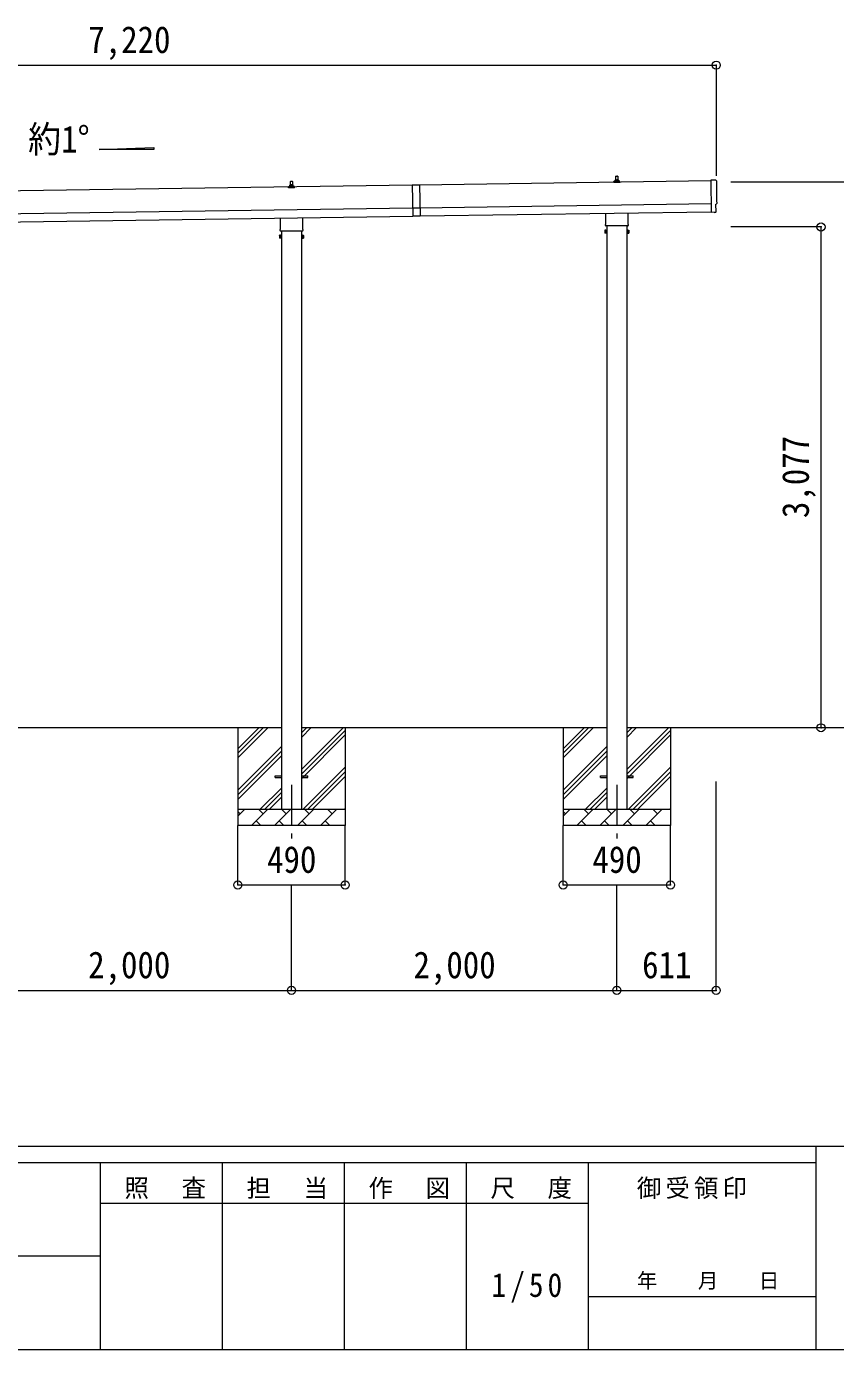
# Model space of a CAD drawing. Units: millimetres at full size, sheet at 1:50. Extents: x -14053 to 14053, y -9700 to 9700.
# Drawn here: x 4049 to 9023, y -9700 to -1571 of the extents above; entities that cross this region are included whole.
import ezdxf
from ezdxf.enums import TextEntityAlignment as Align

# ---------------------------------------------------------------- set-up
doc = ezdxf.new("R2010")
doc.units = ezdxf.units.MM
doc.header["$LTSCALE"] = 50
doc.header["$PDMODE"] = 32
doc.header["$PDSIZE"] = 50
doc.linetypes.add('DOUBLE_CHAIN1', pattern=[8.8, 5, -1, 0.6, -0.6, 0.6, -1])
for name, color, linetype, lineweight in [('0-0_0', 7, 'Continuous', 9), ('0-1_Defpoints', 4, 'Continuous', 9), ('0-6_PARTS1', 6, 'Continuous', 9), ('F-0', 7, 'Continuous', 9)]:
    doc.layers.add(name, color=color, linetype=linetype, lineweight=lineweight)
doc.styles.add('ＭＳ ゴシック', font='')
doc.styles.get('ＭＳ ゴシック').set_extended_font_data('MS Gothic')

msp = doc.modelspace()

# ---------------------------------------------------------------- linework, layer by layer
at = {"layer": '0-0_0', "color": 4}
for p, q in [((4495.97, -2325.96), (4831.97, -2313.55)), ((4831.97, -2325.96), (4495.97, -2325.96)), ((4831.97, -2313.55), (4831.97, -2325.96))]:
    msp.add_line(p, q, dxfattribs=at)
at = {"layer": '0-0_0'}
for p, q in [((5616.18, -5879.79), (3741.18, -5879.79)), ((5348.68, -5879.79), (5348.68, -6479.79)), ((5348.68, -6064.84), (5533.73, -5879.79)), ((5348.68, -6036.55), (5505.44, -5879.79)), ((5348.68, -6008.27), (5477.16, -5879.79)), ((5741.18, -6134.89), (5996.27, -5879.79)), ((5741.18, -5936.9), (5798.28, -5879.79)), ((5741.18, -5908.61), (5770, -5879.79)), ((7616.18, -5879.79), (5741.18, -5879.79)), ((5741.18, -6163.17), (6008.68, -5895.67)), ((5741.18, -6191.45), (6008.68, -5923.95)), ((6008.68, -5879.79), (6008.68, -6479.79)), ((7348.68, -5879.79), (7348.68, -6479.79)), ((7348.68, -6064.84), (7533.73, -5879.79)), ((7348.68, -6036.55), (7505.44, -5879.79)), ((7348.68, -6008.27), (7477.16, -5879.79)), ((8729.56, -5879.79), (7741.18, -5879.79)), ((7741.18, -6134.89), (7996.27, -5879.79)), ((7741.18, -5936.9), (7798.28, -5879.79)), ((7741.18, -5908.61), (7770, -5879.79)), ((7741.18, -6163.17), (8008.68, -5895.67)), ((7741.18, -6191.45), (8008.68, -5923.95)), ((8008.68, -5879.79), (8008.68, -6479.79)), ((5348.68, -6262.83), (5616.18, -5995.33)), ((7348.68, -6262.83), (7616.18, -5995.33)), ((5348.68, -6291.11), (5616.18, -6023.61)), ((5348.68, -6319.4), (5616.18, -6051.9)), ((7348.68, -6291.11), (7616.18, -6023.61)), ((7348.68, -6319.4), (7616.18, -6051.9)), ((5750.83, -6379.79), (6008.68, -6121.94)), ((5779.12, -6379.79), (6008.68, -6150.23)), ((7750.83, -6379.79), (8008.68, -6121.94)), ((7779.12, -6379.79), (8008.68, -6150.23)), ((5486.27, -6379.79), (5616.18, -6249.89)), ((5807.4, -6379.79), (6008.68, -6178.51)), ((7486.27, -6379.79), (7616.18, -6249.89)), ((7807.4, -6379.79), (8008.68, -6178.51)), ((5514.56, -6379.79), (5616.18, -6278.17)), ((5542.84, -6379.79), (5616.18, -6306.45)), ((7514.56, -6379.79), (7616.18, -6278.17)), ((7542.84, -6379.79), (7616.18, -6306.45)), ((5348.68, -6379.79), (6008.68, -6379.79)), ((5348.68, -6422.68), (5391.57, -6379.79)), ((5363.02, -6408.34), (5348.68, -6394)), ((5432.99, -6479.79), (5532.99, -6379.79)), ((5504.44, -6408.34), (5475.88, -6379.79)), ((5574.41, -6479.79), (5674.41, -6379.79)), ((5645.86, -6408.34), (5617.3, -6379.79)), ((5715.83, -6479.79), (5815.83, -6379.79)), ((5787.28, -6408.34), (5758.73, -6379.79)), ((5857.25, -6479.79), (5957.25, -6379.79)), ((5928.7, -6408.34), (5900.15, -6379.79)), ((6005.39, -6379.79), (6008.68, -6376.5)), ((7348.68, -6379.79), (8008.68, -6379.79)), ((7348.68, -6422.68), (7391.57, -6379.79)), ((7363.02, -6408.34), (7348.68, -6394)), ((7432.99, -6479.79), (7532.99, -6379.79)), ((7504.44, -6408.34), (7475.88, -6379.79)), ((7574.41, -6479.79), (7674.41, -6379.79)), ((7645.86, -6408.34), (7617.3, -6379.79)), ((7715.83, -6479.79), (7815.83, -6379.79)), ((7787.28, -6408.34), (7758.73, -6379.79)), ((7857.25, -6479.79), (7957.25, -6379.79)), ((7928.7, -6408.34), (7900.15, -6379.79)), ((8005.39, -6379.79), (8008.68, -6376.5)), ((6008.68, -6479.79), (5348.68, -6479.79)), ((5461.54, -6451.23), (5490.1, -6479.79)), ((5602.97, -6451.23), (5631.52, -6479.79)), ((5744.39, -6451.23), (5772.94, -6479.79)), ((5885.81, -6451.23), (5914.36, -6479.79)), ((8008.68, -6479.79), (7348.68, -6479.79)), ((7461.54, -6451.23), (7490.1, -6479.79)), ((7602.97, -6451.23), (7631.52, -6479.79)), ((7744.39, -6451.23), (7772.94, -6479.79)), ((7885.81, -6451.23), (7914.36, -6479.79))]:
    msp.add_line(p, q, dxfattribs=at)
at = {"layer": '0-1_Defpoints'}
for p, q in [((8256.28, -2519.41), (6465.9, -2544.98)), ((7661.19, -2521.63), (7667.91, -2520)), ((7668.29, -2519.81), (7689.06, -2519.81)), ((7668.68, -2519.03), (7668.68, -2514.81)), ((7669.68, -2514.81), (7687.68, -2514.81)), ((7672.68, -2514.81), (7673.4, -2491.29)), ((7674.4, -2490.31), (7682.95, -2490.31)), ((7683.95, -2491.29), (7684.68, -2514.81)), ((7688.68, -2519.03), (7688.68, -2514.81)), ((7696.16, -2521.63), (7689.44, -2520)), ((6420.91, -2545.63), (1100.95, -2621.63)), ((5660.43, -2561.74), (5660.43, -2554.03)), ((5696.93, -2561.74), (5660.43, -2561.74)), ((5660.81, -2553.24), (5696.54, -2553.24)), ((5661.19, -2553.06), (5667.91, -2551.43)), ((5668.29, -2551.24), (5689.06, -2551.24)), ((5668.68, -2550.45), (5668.68, -2546.24)), ((5669.68, -2546.24), (5687.68, -2546.24)), ((5672.68, -2546.24), (5673.4, -2522.72)), ((5674.4, -2521.74), (5682.95, -2521.74)), ((5683.95, -2522.72), (5684.68, -2546.24)), ((5688.68, -2550.45), (5688.68, -2546.24)), ((5696.16, -2553.06), (5689.44, -2551.43)), ((5696.93, -2561.74), (5696.93, -2554.03)), ((6420.89, -2544.63), (6423.64, -2736.61)), ((7660.43, -2530.31), (7660.43, -2522.6)), ((7696.93, -2530.31), (7660.43, -2530.31)), ((7660.81, -2521.81), (7696.54, -2521.81)), ((7696.93, -2530.31), (7696.93, -2522.6)), ((6467.9, -2684.97), (8258.28, -2659.39)), ((1102.95, -2761.61), (6422.91, -2685.61)), ((1103.67, -2811.61), (6423.62, -2735.61)), ((5610.38, -2815.73), (5610.38, -2747.23)), ((5746.98, -2745.27), (5746.98, -2815.73)), ((6467.92, -2686.47), (6422.93, -2687.11)), ((6468.63, -2735.96), (6423.64, -2736.61)), ((6468.62, -2734.96), (8258.99, -2709.39)), ((7610.38, -2784.3), (7610.38, -2718.65)), ((7746.98, -2716.7), (7746.98, -2784.3)), ((8259.03, -2712.15), (8259.04, -2713.16)), ((8278.67, -2712.88), (8285.59, -2712.42)), ((5608.68, -2824.5), (5608.68, -2819)), ((5746.61, -2828), (5610.74, -2828)), ((5616.18, -2828), (5616.18, -6379.79)), ((5741.18, -6379.79), (5741.18, -2828)), ((5748.68, -2819), (5748.68, -2824.5)), ((7604.68, -2822.57), (7605.43, -2821.26)), ((7604.68, -2822.57), (7604.68, -2839.57)), ((7604.68, -2839.57), (7605.43, -2840.89)), ((7611.68, -2826.17), (7605.43, -2826.17)), ((7611.68, -2835.98), (7605.43, -2835.98)), ((7611.68, -2840.89), (7605.43, -2840.89)), ((7608.68, -2793.07), (7608.68, -2787.57)), ((7746.61, -2796.57), (7610.74, -2796.57)), ((7614.18, -2840.27), (7611.68, -2840.27)), ((7616.18, -2796.57), (7616.18, -6379.79)), ((7741.18, -6379.79), (7741.18, -2796.57)), ((7743.18, -2840.27), (7745.68, -2840.27)), ((7745.68, -2826.17), (7751.92, -2826.17)), ((7745.68, -2835.98), (7751.92, -2835.98)), ((7745.68, -2840.89), (7751.92, -2840.89)), ((7748.68, -2787.57), (7748.68, -2793.07)), ((7752.68, -2822.57), (7751.92, -2821.26)), ((7752.68, -2839.57), (7751.92, -2840.89)), ((7752.68, -2822.57), (7752.68, -2839.57)), ((5604.68, -2854), (5605.43, -2852.69)), ((5604.68, -2854), (5604.68, -2871)), ((5604.68, -2871), (5605.43, -2872.32)), ((5611.68, -2857.59), (5605.43, -2857.59)), ((5611.68, -2867.41), (5605.43, -2867.41)), ((5611.68, -2872.32), (5605.43, -2872.32)), ((5614.18, -2871.7), (5611.68, -2871.7)), ((5743.18, -2871.7), (5745.68, -2871.7)), ((5745.68, -2857.59), (5751.92, -2857.59)), ((5745.68, -2867.41), (5751.92, -2867.41)), ((5745.68, -2872.32), (5751.92, -2872.32)), ((5752.68, -2854), (5751.92, -2852.69)), ((5752.68, -2871), (5751.92, -2872.32)), ((5752.68, -2854), (5752.68, -2871)), ((5578.68, -6175.29), (5616.18, -6175.29)), ((5578.68, -6184.29), (5578.68, -6175.29)), ((5741.18, -6175.29), (5778.68, -6175.29)), ((5778.68, -6184.29), (5778.68, -6175.29)), ((7578.68, -6175.29), (7616.18, -6175.29)), ((7578.68, -6184.29), (7578.68, -6175.29)), ((7741.18, -6175.29), (7778.68, -6175.29)), ((7778.68, -6184.29), (7778.68, -6175.29)), ((5578.68, -6184.29), (5616.18, -6184.29)), ((5741.18, -6184.29), (5778.68, -6184.29)), ((7578.68, -6184.29), (7616.18, -6184.29)), ((7741.18, -6184.29), (7778.68, -6184.29))]:
    msp.add_line(p, q, dxfattribs=at)
at = {"layer": '0-1_Defpoints', "color": 7, "linetype": 'DOUBLE_CHAIN1'}
for p, q in [((5678.68, -6229.79), (5678.68, -6578.79)), ((7678.68, -6229.79), (7678.68, -6567.79))]:
    msp.add_line(p, q, dxfattribs=at)
at = {"layer": '0-1_Defpoints'}
for points in [[(8287.8, -2515.52), (8256.2, -2514.32), (8259.03, -2712.15)], [(6420.89, -2544.63), (6465.89, -2543.98), (6468.63, -2735.96)], [(8288.38, -2709.38), (8287.71, -2662.36), (8288.31, -2662.35)], [(8277.93, -2712.61), (8277.25, -2711.99), (8259.04, -2713.16)], [(7611.68, -2840.89), (7611.68, -2821.26), (7605.43, -2821.26)], [(7611.68, -2840.27), (7611.68, -2821.87), (7614.18, -2821.87)], [(7745.68, -2840.27), (7745.68, -2821.87), (7743.18, -2821.87)], [(7745.68, -2840.89), (7745.68, -2821.26), (7751.92, -2821.26)], [(5611.68, -2872.32), (5611.68, -2852.69), (5605.43, -2852.69)], [(5611.68, -2871.7), (5611.68, -2853.3), (5614.18, -2853.3)], [(5745.68, -2871.7), (5745.68, -2853.3), (5743.18, -2853.3)], [(5745.68, -2872.32), (5745.68, -2852.69), (5751.92, -2852.69)]]:
    msp.add_lwpolyline(points, dxfattribs=at)
for points in [[(7614.18, -2841.57), (7614.18, -2820.57), (7616.18, -2820.57), (7616.18, -2841.57)], [(7743.18, -2841.57), (7743.18, -2820.57), (7741.18, -2820.57), (7741.18, -2841.57)], [(5614.18, -2873), (5614.18, -2852), (5616.18, -2852), (5616.18, -2873)], [(5743.18, -2873), (5743.18, -2852), (5741.18, -2852), (5741.18, -2873)]]:
    msp.add_lwpolyline(points, close=True, dxfattribs=at)
for centre, radius, start, end in [((7667.68, -2519.03), 1, 283.62699, 0), ((7672.76, -2515.45), 4.13, 90, 171.17633), ((7669.68, -2515.81), 1, 90, 180), ((7674.4, -2491.31), 1, 90, 178.60509), ((7682.01, -2514.81), 4.83, 133.60282, 180), ((7675.34, -2514.81), 4.83, 0, 46.39718), ((7682.95, -2491.31), 1, 1.39491, 90), ((7684.59, -2515.45), 4.13, 8.82367, 90), ((7687.68, -2515.81), 1, 0, 90), ((7689.68, -2519.03), 1, 180, 256.37301), ((5661.43, -2554.03), 1, 103.62699, 180), ((5667.68, -2550.45), 1, 283.62699, 0), ((5672.76, -2546.87), 4.13, 90, 171.17633), ((5669.68, -2547.24), 1, 90, 180), ((5674.4, -2522.74), 1, 90, 178.60509), ((5682.01, -2546.24), 4.83, 133.60282, 180), ((5675.34, -2546.24), 4.83, 0, 46.39718), ((5682.95, -2522.74), 1, 1.39491, 90), ((5684.59, -2546.87), 4.13, 8.82367, 90), ((5687.68, -2547.24), 1, 0, 90), ((5689.68, -2550.45), 1, 180, 256.37301), ((5695.93, -2554.03), 1, 0, 76.37301), ((7661.43, -2522.6), 1, 103.62699, 180), ((7695.93, -2522.6), 1, 0, 76.37301), ((5612.68, -2819), 4, 125.09963, 180), ((5612.68, -2824.5), 4, 180, 194.47751), ((5612.68, -2824.5), 4, 194.47751, 241.04498), ((5744.68, -2824.5), 4, 298.95502, 345.52249), ((5744.68, -2819), 4, 0, 54.90037), ((5744.68, -2824.5), 4, 345.52249, 0), ((7609.02, -2823.71), 4.34, 145.61575, 214.38425), ((7620.92, -2831.07), 16.24, 162.41205, 197.58795), ((7609.02, -2838.43), 4.34, 145.61575, 214.38425), ((7612.68, -2787.57), 4, 125.09963, 180), ((7612.68, -2793.07), 4, 180, 194.47751), ((7612.68, -2793.07), 4, 194.47751, 241.04498), ((7744.68, -2793.07), 4, 298.95502, 345.52249), ((7744.68, -2787.57), 4, 0, 54.90037), ((7744.68, -2793.07), 4, 345.52249, 0), ((7736.43, -2831.07), 16.24, 342.41205, 17.58795), ((7748.33, -2823.71), 4.34, 325.61575, 34.38425), ((7748.33, -2838.43), 4.34, 325.61575, 34.38425), ((5609.02, -2855.14), 4.34, 145.61575, 214.38425), ((5620.92, -2862.5), 16.24, 162.41205, 197.58795), ((5609.02, -2869.86), 4.34, 145.61575, 214.38425), ((5736.43, -2862.5), 16.24, 342.41205, 17.58795), ((5748.33, -2855.14), 4.34, 325.61575, 34.38425), ((5748.33, -2869.86), 4.34, 325.61575, 34.38425)]:
    msp.add_arc(centre, radius, start, end, dxfattribs=at)
for centre, major_axis, ratio, start_param, end_param in [((8287.68, -2518.52), (3, 0.04), 0.99863, 6.2683889, 7.8016218), ((13054.06, -2520.86), (-4762.89, -68.04), 0.99863, 6.2683889, 6.2976778), ((8288.25, -2657.95), (4.41, 0.06), 0.99863, 4.712389, 6.2976778), ((8278.61, -2711.88), (0.737, -0.68), 0.9974, 4.712389, 5.5252311), ((8285.38, -2709.42), (2.21, -2.04), 0.9974, 5.5252311, 7.0411395)]:
    msp.add_ellipse(centre, major_axis=major_axis, ratio=ratio, start_param=start_param, end_param=end_param, dxfattribs=at)
at = {"layer": '0-6_PARTS1'}
for p, q in [((1069.68, -1808.33), (8289.68, -1808.33)), ((8289.68, -1808.33), (8289.68, -2489.28)), ((9447.58, -2526.84), (8380.17, -2526.84)), ((8933.91, -2802.75), (8380.17, -2802.75)), ((8933.91, -5879.79), (8933.91, -2802.75)), ((8933.91, -5879.79), (8380.17, -5879.79)), ((9447.58, -5879.79), (8380.17, -5879.79)), ((8289.68, -7493.27), (8289.68, -6210.42)), ((5348.68, -6845.68), (5348.68, -6479.79)), ((6008.68, -6845.68), (6008.68, -6479.79)), ((7348.68, -6845.68), (7348.68, -6479.79)), ((8008.68, -6845.68), (8008.68, -6479.79)), ((5348.68, -6845.68), (6008.68, -6845.68)), ((5678.68, -7493.27), (5678.68, -6845.68)), ((7348.68, -6845.68), (8008.68, -6845.68)), ((7678.68, -7493.27), (7678.68, -6845.68)), ((3678.68, -7493.27), (5678.68, -7493.27)), ((5678.68, -7493.27), (7678.68, -7493.27)), ((7678.68, -7493.27), (8289.68, -7493.27))]:
    msp.add_line(p, q, dxfattribs=at)
for p in [(8289.68, -1808.33), (8933.91, -2802.75), (8933.91, -5879.79), (5348.68, -6845.68), (6008.68, -6845.68), (7348.68, -6845.68), (8008.68, -6845.68), (5678.68, -7493.27), (7678.68, -7493.27), (8289.68, -7493.27)]:
    msp.add_point(p, dxfattribs=at)
at = {"layer": 'F-0', "color": 5, "lineweight": 5}
for p, q in [((-14053.43, -8450), (13346.57, -8450)), ((8901.98, -8450), (8901.98, -9700)), ((-14053.43, -8550), (8901.98, -8550)), ((4501.97, -8550), (4501.97, -9700)), ((5251.97, -8550), (5251.97, -9700)), ((6001.97, -8550), (6001.97, -9700)), ((6751.97, -8550), (6751.97, -9700)), ((7501.97, -8550), (7501.97, -9700)), ((4501.97, -8800), (7501.97, -8800)), ((-5748.03, -9125), (4501.97, -9125)), ((7501.97, -9375), (8901.98, -9375)), ((-14053.43, -9700), (13346.57, -9700))]:
    msp.add_line(p, q, dxfattribs=at)

# ---------------------------------------------------------------- texts
at = {"layer": '0-0_0', "style": 'ＭＳ ゴシック', "width": 0.9}
msp.add_text('約1°', height=165, dxfattribs=at).set_placement((4059.71, -2395.05), align=Align.BOTTOM_LEFT)
at = {"layer": '0-6_PARTS1', "color": 7, "style": 'ＭＳ ゴシック', "width": 0.9}
for s, p in [('7,220', (4429.68, -1783.33)), ('490', (5528.68, -6820.68)), ('490', (7528.68, -6820.68)), ('2,000', (4428.68, -7468.27)), ('2,000', (6428.68, -7468.27)), ('611', (7834.18, -7468.27))]:
    msp.add_text(s, height=165, dxfattribs=at).set_placement(p, align=Align.BOTTOM_LEFT)
msp.add_text('3,077', height=165, rotation=90, dxfattribs=at).set_placement((8908.91, -4591.27), align=Align.BOTTOM_LEFT)
at = {"layer": 'F-0', "style": 'ＭＳ ゴシック'}
msp.add_text('年\u3000\u3000月\u3000\u3000日', height=91.64, dxfattribs=at).set_placement((7801.98, -9350), align=Align.BOTTOM_LEFT)
at = {"layer": 'F-0', "attachment_point": 7, "style": 'ＭＳ ゴシック'}
for s, insert, char_height in [('\\T1.17;照\u3000査', (4651.98, -8775), 110), ('\\T1.17;担\u3000当', (5401.98, -8775), 110), ('\\T1.17;作\u3000図', (6151.97, -8775), 110), ('\\T1.17;尺\u3000度', (6901.98, -8775), 110), ('\\T1.17;御受領印', (7801.97, -8775), 110), ('\\T1.28;\\W0.9;1/50', (6908.22, -9412.5), 146.6)]:
    msp.add_mtext(s, dxfattribs=dict(at, insert=insert, char_height=char_height))

doc.saveas('drawing.dxf')
